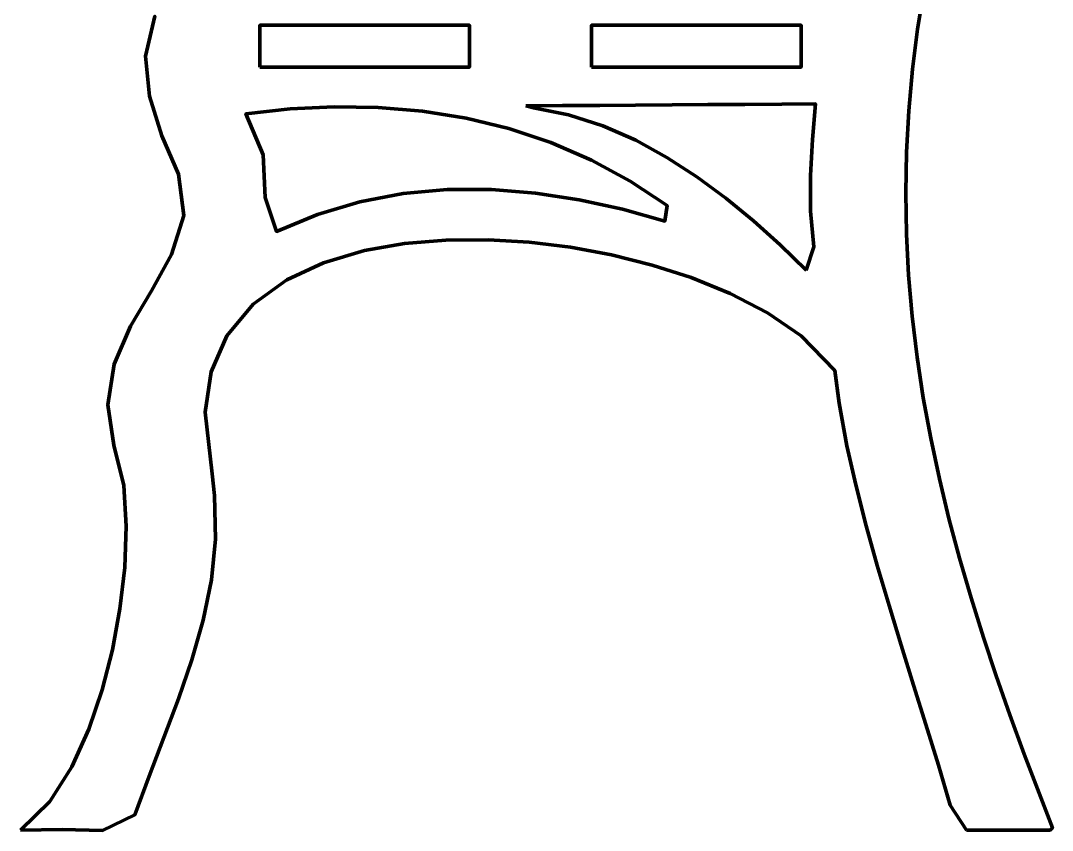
# Model space of a CAD drawing. Header units: millimetres. Extents: x -909 to -680, y 276 to 431.
# Drawn here: x -756.2 to -686, y 278.1 to 333.2 of the extents above; entities that cross this region are included whole.
import ezdxf

# ---------------------------------------------------------------- set-up
doc = ezdxf.new("R2010")
doc.units = ezdxf.units.MM
doc.header["$MEASUREMENT"] = 0
doc.layers.add('Camada 1', color=7, linetype='Continuous')

msp = doc.modelspace()

# ---------------------------------------------------------------- linework, layer by layer
at = {"layer": 'Camada 1', "lineweight": 100}
for points, knots in [([(-695.1743, 332.5761), (-695.1743, 332.5761), (-694.7393, 335.3277), (-694.7393, 335.3277), (-694.7393, 335.3277), (-694.7393, 335.3277), (-695.1743, 332.5761), (-695.1743, 332.5761)], [0, 0, 0, 0, 0.3333333, 0.3333333, 0.3333333, 0.3333333, 1, 1, 1, 1]), ([(-747.6866, 330.7445), (-747.6866, 330.7445), (-747.0548, 333.4668), (-747.0548, 333.4668), (-747.0548, 333.4668), (-747.0548, 333.4668), (-747.6866, 330.7445), (-747.6866, 330.7445)], [0, 0, 0, 0, 0.3333333, 0.3333333, 0.3333333, 0.3333333, 1, 1, 1, 1]), ([(-739.9159, 330.0031), (-739.9159, 330.0031), (-739.9159, 332.8557), (-739.9159, 332.8557), (-739.9159, 332.8557), (-739.9159, 332.8557), (-739.9159, 330.0031), (-739.9159, 330.0031)], [0, 0, 0, 0, 0.3333333, 0.3333333, 0.3333333, 0.3333333, 1, 1, 1, 1]), ([(-739.9159, 332.8557), (-739.9159, 332.8557), (-738.9017, 332.8557), (-738.9017, 332.8557), (-738.9017, 332.8557), (-738.9017, 332.8557), (-739.9159, 332.8557), (-739.9159, 332.8557)], [0, 0, 0, 0, 0.3333333, 0.3333333, 0.3333333, 0.3333333, 1, 1, 1, 1]), ([(-738.9017, 332.8557), (-738.9017, 332.8557), (-737.7459, 332.8553), (-737.7459, 332.8553), (-737.7459, 332.8553), (-737.7459, 332.8553), (-738.9017, 332.8557), (-738.9017, 332.8557)], [0, 0, 0, 0, 0.3333333, 0.3333333, 0.3333333, 0.3333333, 1, 1, 1, 1]), ([(-737.7459, 332.8553), (-737.7459, 332.8553), (-736.6723, 332.8553), (-736.6723, 332.8553), (-736.6723, 332.8553), (-736.6723, 332.8553), (-737.7459, 332.8553), (-737.7459, 332.8553)], [0, 0, 0, 0, 0.3333333, 0.3333333, 0.3333333, 0.3333333, 1, 1, 1, 1]), ([(-736.6723, 332.8553), (-736.6723, 332.8553), (-735.5371, 332.8553), (-735.5371, 332.8553), (-735.5371, 332.8553), (-735.5371, 332.8553), (-736.6723, 332.8553), (-736.6723, 332.8553)], [0, 0, 0, 0, 0.3333333, 0.3333333, 0.3333333, 0.3333333, 1, 1, 1, 1]), ([(-735.5371, 332.8553), (-735.5371, 332.8553), (-734.423, 332.8553), (-734.423, 332.8553), (-734.423, 332.8553), (-734.423, 332.8553), (-735.5371, 332.8553), (-735.5371, 332.8553)], [0, 0, 0, 0, 0.3333333, 0.3333333, 0.3333333, 0.3333333, 1, 1, 1, 1]), ([(-734.423, 332.8553), (-734.423, 332.8553), (-733.317, 332.8553), (-733.317, 332.8553), (-733.317, 332.8553), (-733.317, 332.8553), (-734.423, 332.8553), (-734.423, 332.8553)], [0, 0, 0, 0, 0.3333333, 0.3333333, 0.3333333, 0.3333333, 1, 1, 1, 1]), ([(-733.317, 332.8553), (-733.317, 332.8553), (-732.1954, 332.8553), (-732.1954, 332.8553), (-732.1954, 332.8553), (-732.1954, 332.8553), (-733.317, 332.8553), (-733.317, 332.8553)], [0, 0, 0, 0, 0.3333333, 0.3333333, 0.3333333, 0.3333333, 1, 1, 1, 1]), ([(-732.1954, 332.8553), (-732.1954, 332.8553), (-731.0719, 332.8553), (-731.0719, 332.8553), (-731.0719, 332.8553), (-731.0719, 332.8553), (-732.1954, 332.8553), (-732.1954, 332.8553)], [0, 0, 0, 0, 0.3333333, 0.3333333, 0.3333333, 0.3333333, 1, 1, 1, 1]), ([(-731.0719, 332.8553), (-731.0719, 332.8553), (-729.9875, 332.8553), (-729.9875, 332.8553), (-729.9875, 332.8553), (-729.9875, 332.8553), (-731.0719, 332.8553), (-731.0719, 332.8553)], [0, 0, 0, 0, 0.3333333, 0.3333333, 0.3333333, 0.3333333, 1, 1, 1, 1]), ([(-729.9875, 332.8553), (-729.9875, 332.8553), (-728.8276, 332.8553), (-728.8276, 332.8553), (-728.8276, 332.8553), (-728.8276, 332.8553), (-729.9875, 332.8553), (-729.9875, 332.8553)], [0, 0, 0, 0, 0.3333333, 0.3333333, 0.3333333, 0.3333333, 1, 1, 1, 1]), ([(-728.8276, 332.8553), (-728.8276, 332.8553), (-725.6537, 332.8557), (-725.6537, 332.8557), (-725.6537, 332.8557), (-725.6537, 332.8557), (-728.8276, 332.8553), (-728.8276, 332.8553)], [0, 0, 0, 0, 0.3333333, 0.3333333, 0.3333333, 0.3333333, 1, 1, 1, 1]), ([(-725.6537, 330.0031), (-725.6537, 330.0031), (-725.6537, 332.8557), (-725.6537, 332.8557), (-725.6537, 332.8557), (-725.6537, 332.8557), (-725.6537, 330.0031), (-725.6537, 330.0031)], [0, 0, 0, 0, 0.3333333, 0.3333333, 0.3333333, 0.3333333, 1, 1, 1, 1]), ([(-717.3576, 332.8557), (-717.3576, 332.8557), (-716.3436, 332.8557), (-716.3436, 332.8557), (-716.3436, 332.8557), (-716.3436, 332.8557), (-717.3576, 332.8557), (-717.3576, 332.8557)], [0, 0, 0, 0, 0.3333333, 0.3333333, 0.3333333, 0.3333333, 1, 1, 1, 1]), ([(-717.3576, 330.0031), (-717.3576, 330.0031), (-717.3576, 332.8557), (-717.3576, 332.8557), (-717.3576, 332.8557), (-717.3576, 332.8557), (-717.3576, 330.0031), (-717.3576, 330.0031)], [0, 0, 0, 0, 0.3333333, 0.3333333, 0.3333333, 0.3333333, 1, 1, 1, 1]), ([(-716.3436, 332.8557), (-716.3436, 332.8557), (-715.1882, 332.8557), (-715.1882, 332.8557), (-715.1882, 332.8557), (-715.1882, 332.8557), (-716.3436, 332.8557), (-716.3436, 332.8557)], [0, 0, 0, 0, 0.3333333, 0.3333333, 0.3333333, 0.3333333, 1, 1, 1, 1]), ([(-715.1882, 332.8557), (-715.1882, 332.8557), (-714.1141, 332.8557), (-714.1141, 332.8557), (-714.1141, 332.8557), (-714.1141, 332.8557), (-715.1882, 332.8557), (-715.1882, 332.8557)], [0, 0, 0, 0, 0.3333333, 0.3333333, 0.3333333, 0.3333333, 1, 1, 1, 1]), ([(-714.1141, 332.8557), (-714.1141, 332.8557), (-712.9787, 332.8557), (-712.9787, 332.8557), (-712.9787, 332.8557), (-712.9787, 332.8557), (-714.1141, 332.8557), (-714.1141, 332.8557)], [0, 0, 0, 0, 0.3333333, 0.3333333, 0.3333333, 0.3333333, 1, 1, 1, 1]), ([(-712.9787, 332.8557), (-712.9787, 332.8557), (-711.8648, 332.8553), (-711.8648, 332.8553), (-711.8648, 332.8553), (-711.8648, 332.8553), (-712.9787, 332.8557), (-712.9787, 332.8557)], [0, 0, 0, 0, 0.3333333, 0.3333333, 0.3333333, 0.3333333, 1, 1, 1, 1]), ([(-711.8648, 332.8553), (-711.8648, 332.8553), (-710.7592, 332.8553), (-710.7592, 332.8553), (-710.7592, 332.8553), (-710.7592, 332.8553), (-711.8648, 332.8553), (-711.8648, 332.8553)], [0, 0, 0, 0, 0.3333333, 0.3333333, 0.3333333, 0.3333333, 1, 1, 1, 1]), ([(-710.7592, 332.8553), (-710.7592, 332.8553), (-709.6372, 332.8553), (-709.6372, 332.8553), (-709.6372, 332.8553), (-709.6372, 332.8553), (-708.5138, 332.8553), (-708.5138, 332.8553), (-708.5138, 332.8553), (-708.5138, 332.8553), (-707.4298, 332.8553), (-707.4298, 332.8553), (-707.4298, 332.8553), (-707.4298, 332.8553), (-706.2698, 332.8553), (-706.2698, 332.8553), (-706.2698, 332.8553), (-706.2698, 332.8553), (-703.0952, 332.8557), (-703.0952, 332.8557), (-703.0952, 332.8557), (-703.0952, 332.8557), (-703.0952, 330.0031), (-703.0952, 330.0031), (-703.0952, 330.0031), (-703.0952, 330.0031), (-703.0952, 332.8557), (-703.0952, 332.8557), (-703.0952, 332.8557), (-703.0952, 332.8557), (-706.2698, 332.8553), (-706.2698, 332.8553), (-706.2698, 332.8553), (-706.2698, 332.8553), (-707.4298, 332.8553), (-707.4298, 332.8553), (-707.4298, 332.8553), (-707.4298, 332.8553), (-708.5138, 332.8553), (-708.5138, 332.8553), (-708.5138, 332.8553), (-708.5138, 332.8553), (-709.6372, 332.8553), (-709.6372, 332.8553), (-709.6372, 332.8553), (-709.6372, 332.8553), (-710.7592, 332.8553), (-710.7592, 332.8553)], [0, 0, 0, 0, 0.0769231, 0.0769231, 0.0769231, 0.0769231, 0.1538462, 0.1538462, 0.1538462, 0.1538462, 0.2307692, 0.2307692, 0.2307692, 0.2307692, 0.3076923, 0.3076923, 0.3076923, 0.3076923, 0.3846154, 0.3846154, 0.3846154, 0.3846154, 0.4615385, 0.4615385, 0.4615385, 0.4615385, 0.5384615, 0.5384615, 0.5384615, 0.5384615, 0.6153846, 0.6153846, 0.6153846, 0.6153846, 0.6923077, 0.6923077, 0.6923077, 0.6923077, 0.7692308, 0.7692308, 0.7692308, 0.7692308, 0.8461538, 0.8461538, 0.8461538, 0.8461538, 1, 1, 1, 1]), ([(-695.5133, 329.8605), (-695.5133, 329.8605), (-695.1743, 332.5761), (-695.1743, 332.5761), (-695.1743, 332.5761), (-695.1743, 332.5761), (-695.5133, 329.8605), (-695.5133, 329.8605)], [0, 0, 0, 0, 0.3333333, 0.3333333, 0.3333333, 0.3333333, 1, 1, 1, 1]), ([(-747.4089, 328.0129), (-747.4089, 328.0129), (-747.6866, 330.7445), (-747.6866, 330.7445), (-747.6866, 330.7445), (-747.6866, 330.7445), (-747.4089, 328.0129), (-747.4089, 328.0129)], [0, 0, 0, 0, 0.3333333, 0.3333333, 0.3333333, 0.3333333, 1, 1, 1, 1]), ([(-739.9159, 330.0031), (-739.9159, 330.0031), (-737.2638, 330.0031), (-737.2638, 330.0031), (-737.2638, 330.0031), (-737.2638, 330.0031), (-739.9159, 330.0031), (-739.9159, 330.0031)], [0, 0, 0, 0, 0.3333333, 0.3333333, 0.3333333, 0.3333333, 1, 1, 1, 1]), ([(-737.2638, 330.0031), (-737.2638, 330.0031), (-736.1737, 330.0031), (-736.1737, 330.0031), (-736.1737, 330.0031), (-736.1737, 330.0031), (-737.2638, 330.0031), (-737.2638, 330.0031)], [0, 0, 0, 0, 0.3333333, 0.3333333, 0.3333333, 0.3333333, 1, 1, 1, 1]), ([(-736.1737, 330.0031), (-736.1737, 330.0031), (-735.054, 330.0031), (-735.054, 330.0031), (-735.054, 330.0031), (-735.054, 330.0031), (-736.1737, 330.0031), (-736.1737, 330.0031)], [0, 0, 0, 0, 0.3333333, 0.3333333, 0.3333333, 0.3333333, 1, 1, 1, 1]), ([(-735.054, 330.0031), (-735.054, 330.0031), (-733.9273, 330.0031), (-733.9273, 330.0031), (-733.9273, 330.0031), (-733.9273, 330.0031), (-735.054, 330.0031), (-735.054, 330.0031)], [0, 0, 0, 0, 0.3333333, 0.3333333, 0.3333333, 0.3333333, 1, 1, 1, 1]), ([(-733.9273, 330.0031), (-733.9273, 330.0031), (-732.8226, 330.0031), (-732.8226, 330.0031), (-732.8226, 330.0031), (-732.8226, 330.0031), (-733.9273, 330.0031), (-733.9273, 330.0031)], [0, 0, 0, 0, 0.3333333, 0.3333333, 0.3333333, 0.3333333, 1, 1, 1, 1]), ([(-732.8226, 330.0031), (-732.8226, 330.0031), (-731.715, 330.0031), (-731.715, 330.0031), (-731.715, 330.0031), (-731.715, 330.0031), (-732.8226, 330.0031), (-732.8226, 330.0031)], [0, 0, 0, 0, 0.3333333, 0.3333333, 0.3333333, 0.3333333, 1, 1, 1, 1]), ([(-731.715, 330.0031), (-731.715, 330.0031), (-730.5763, 330.0031), (-730.5763, 330.0031), (-730.5763, 330.0031), (-730.5763, 330.0031), (-731.715, 330.0031), (-731.715, 330.0031)], [0, 0, 0, 0, 0.3333333, 0.3333333, 0.3333333, 0.3333333, 1, 1, 1, 1]), ([(-730.5763, 330.0031), (-730.5763, 330.0031), (-729.4909, 330.0031), (-729.4909, 330.0031), (-729.4909, 330.0031), (-729.4909, 330.0031), (-730.5763, 330.0031), (-730.5763, 330.0031)], [0, 0, 0, 0, 0.3333333, 0.3333333, 0.3333333, 0.3333333, 1, 1, 1, 1]), ([(-729.4909, 330.0031), (-729.4909, 330.0031), (-728.3347, 330.0031), (-728.3347, 330.0031), (-728.3347, 330.0031), (-728.3347, 330.0031), (-729.4909, 330.0031), (-729.4909, 330.0031)], [0, 0, 0, 0, 0.3333333, 0.3333333, 0.3333333, 0.3333333, 1, 1, 1, 1]), ([(-728.3347, 330.0031), (-728.3347, 330.0031), (-725.6537, 330.0031), (-725.6537, 330.0031), (-725.6537, 330.0031), (-725.6537, 330.0031), (-728.3347, 330.0031), (-728.3347, 330.0031)], [0, 0, 0, 0, 0.3333333, 0.3333333, 0.3333333, 0.3333333, 1, 1, 1, 1]), ([(-717.3576, 330.0031), (-717.3576, 330.0031), (-714.7062, 330.0028), (-714.7062, 330.0028), (-714.7062, 330.0028), (-714.7062, 330.0028), (-713.6163, 330.0031), (-713.6163, 330.0031), (-713.6163, 330.0031), (-713.6163, 330.0031), (-712.4965, 330.0031), (-712.4965, 330.0031), (-712.4965, 330.0031), (-712.4965, 330.0031), (-711.3704, 330.0031), (-711.3704, 330.0031), (-711.3704, 330.0031), (-711.3704, 330.0031), (-710.2654, 330.0031), (-710.2654, 330.0031), (-710.2654, 330.0031), (-710.2654, 330.0031), (-710.2174, 330.0031), (-710.2174, 330.0031), (-710.2174, 330.0031), (-710.2174, 330.0031), (-709.1581, 330.0031), (-709.1581, 330.0031), (-709.1581, 330.0031), (-709.1581, 330.0031), (-710.2174, 330.0031), (-710.2174, 330.0031), (-710.2174, 330.0031), (-710.2174, 330.0031), (-710.2654, 330.0031), (-710.2654, 330.0031), (-710.2654, 330.0031), (-710.2654, 330.0031), (-711.3704, 330.0031), (-711.3704, 330.0031), (-711.3704, 330.0031), (-711.3704, 330.0031), (-712.4965, 330.0031), (-712.4965, 330.0031), (-712.4965, 330.0031), (-712.4965, 330.0031), (-713.6163, 330.0031), (-713.6163, 330.0031), (-713.6163, 330.0031), (-713.6163, 330.0031), (-714.7062, 330.0028), (-714.7062, 330.0028), (-714.7062, 330.0028), (-714.7062, 330.0028), (-717.3576, 330.0031), (-717.3576, 330.0031)], [0, 0, 0, 0, 0.0666667, 0.0666667, 0.0666667, 0.0666667, 0.1333333, 0.1333333, 0.1333333, 0.1333333, 0.2, 0.2, 0.2, 0.2, 0.2666667, 0.2666667, 0.2666667, 0.2666667, 0.3333333, 0.3333333, 0.3333333, 0.3333333, 0.4, 0.4, 0.4, 0.4, 0.4666667, 0.4666667, 0.4666667, 0.4666667, 0.5333333, 0.5333333, 0.5333333, 0.5333333, 0.6, 0.6, 0.6, 0.6, 0.6666667, 0.6666667, 0.6666667, 0.6666667, 0.7333333, 0.7333333, 0.7333333, 0.7333333, 0.8, 0.8, 0.8, 0.8, 0.8666667, 0.8666667, 0.8666667, 0.8666667, 1, 1, 1, 1]), ([(-709.1581, 330.0031), (-709.1581, 330.0031), (-708.0189, 330.0031), (-708.0189, 330.0031), (-708.0189, 330.0031), (-708.0189, 330.0031), (-709.1581, 330.0031), (-709.1581, 330.0031)], [0, 0, 0, 0, 0.3333333, 0.3333333, 0.3333333, 0.3333333, 1, 1, 1, 1]), ([(-708.0189, 330.0031), (-708.0189, 330.0031), (-706.9339, 330.0031), (-706.9339, 330.0031), (-706.9339, 330.0031), (-706.9339, 330.0031), (-708.0189, 330.0031), (-708.0189, 330.0031)], [0, 0, 0, 0, 0.3333333, 0.3333333, 0.3333333, 0.3333333, 1, 1, 1, 1]), ([(-706.9339, 330.0031), (-706.9339, 330.0031), (-705.7776, 330.0031), (-705.7776, 330.0031), (-705.7776, 330.0031), (-705.7776, 330.0031), (-706.9339, 330.0031), (-706.9339, 330.0031)], [0, 0, 0, 0, 0.3333333, 0.3333333, 0.3333333, 0.3333333, 1, 1, 1, 1]), ([(-705.7776, 330.0031), (-705.7776, 330.0031), (-703.0952, 330.0031), (-703.0952, 330.0031), (-703.0952, 330.0031), (-703.0952, 330.0031), (-705.7776, 330.0031), (-705.7776, 330.0031)], [0, 0, 0, 0, 0.3333333, 0.3333333, 0.3333333, 0.3333333, 1, 1, 1, 1]), ([(-695.7695, 327.0225), (-695.7695, 327.0225), (-695.5133, 329.8605), (-695.5133, 329.8605), (-695.5133, 329.8605), (-695.5133, 329.8605), (-695.7695, 327.0225), (-695.7695, 327.0225)], [0, 0, 0, 0, 0.3333333, 0.3333333, 0.3333333, 0.3333333, 1, 1, 1, 1]), ([(-746.5885, 325.3302), (-746.5885, 325.3302), (-747.4089, 328.0129), (-747.4089, 328.0129), (-747.4089, 328.0129), (-747.4089, 328.0129), (-746.5885, 325.3302), (-746.5885, 325.3302)], [0, 0, 0, 0, 0.3333333, 0.3333333, 0.3333333, 0.3333333, 1, 1, 1, 1]), ([(-738.7796, 318.8177), (-738.7796, 318.8177), (-739.5443, 321.1187), (-739.5443, 321.1187), (-739.5443, 321.1187), (-739.5443, 321.1187), (-739.6902, 324.0336), (-739.6902, 324.0336), (-739.6902, 324.0336), (-739.6902, 324.0336), (-740.8593, 326.8255), (-740.8593, 326.8255), (-740.8593, 326.8255), (-740.8593, 326.8255), (-737.8493, 327.1556), (-737.8493, 327.1556), (-737.8493, 327.1556), (-737.8493, 327.1556), (-734.8494, 327.305), (-734.8494, 327.305), (-734.8494, 327.305), (-734.8494, 327.305), (-731.8569, 327.2614), (-731.8569, 327.2614), (-731.8569, 327.2614), (-731.8569, 327.2614), (-728.8488, 327.0065), (-728.8488, 327.0065), (-728.8488, 327.0065), (-728.8488, 327.0065), (-725.8827, 326.5288), (-725.8827, 326.5288), (-725.8827, 326.5288), (-725.8827, 326.5288), (-722.9679, 325.8176), (-722.9679, 325.8176), (-722.9679, 325.8176), (-722.9679, 325.8176), (-720.1154, 324.8629), (-720.1154, 324.8629), (-720.1154, 324.8629), (-720.1154, 324.8629), (-717.3602, 323.6676), (-717.3602, 323.6676), (-717.3602, 323.6676), (-717.3602, 323.6676), (-714.7196, 322.236), (-714.7196, 322.236), (-714.7196, 322.236), (-714.7196, 322.236), (-712.2052, 320.5752), (-712.2052, 320.5752), (-712.2052, 320.5752), (-712.2052, 320.5752), (-712.3687, 319.5258), (-712.3687, 319.5258), (-712.3687, 319.5258), (-712.3687, 319.5258), (-715.254, 320.3333), (-715.254, 320.3333), (-715.254, 320.3333), (-715.254, 320.3333), (-718.2023, 320.9802), (-718.2023, 320.9802), (-718.2023, 320.9802), (-718.2023, 320.9802), (-721.1757, 321.4343), (-721.1757, 321.4343), (-721.1757, 321.4343), (-721.1757, 321.4343), (-724.1674, 321.6713), (-724.1674, 321.6713), (-724.1674, 321.6713), (-724.1674, 321.6713), (-727.1717, 321.6656), (-727.1717, 321.6656), (-727.1717, 321.6656), (-727.1717, 321.6656), (-730.1675, 321.3913), (-730.1675, 321.3913), (-730.1675, 321.3913), (-730.1675, 321.3913), (-733.1163, 320.8307), (-733.1163, 320.8307), (-733.1163, 320.8307), (-733.1163, 320.8307), (-735.9949, 319.9735), (-735.9949, 319.9735), (-735.9949, 319.9735), (-735.9949, 319.9735), (-738.7796, 318.8177), (-738.7796, 318.8177)], [0, 0, 0, 0, 0.0416667, 0.0416667, 0.0416667, 0.0416667, 0.0833333, 0.0833333, 0.0833333, 0.0833333, 0.125, 0.125, 0.125, 0.125, 0.1666667, 0.1666667, 0.1666667, 0.1666667, 0.2083333, 0.2083333, 0.2083333, 0.2083333, 0.25, 0.25, 0.25, 0.25, 0.2916667, 0.2916667, 0.2916667, 0.2916667, 0.3333333, 0.3333333, 0.3333333, 0.3333333, 0.375, 0.375, 0.375, 0.375, 0.4166667, 0.4166667, 0.4166667, 0.4166667, 0.4583333, 0.4583333, 0.4583333, 0.4583333, 0.5, 0.5, 0.5, 0.5, 0.5416667, 0.5416667, 0.5416667, 0.5416667, 0.5833333, 0.5833333, 0.5833333, 0.5833333, 0.625, 0.625, 0.625, 0.625, 0.6666667, 0.6666667, 0.6666667, 0.6666667, 0.7083333, 0.7083333, 0.7083333, 0.7083333, 0.75, 0.75, 0.75, 0.75, 0.7916667, 0.7916667, 0.7916667, 0.7916667, 0.8333333, 0.8333333, 0.8333333, 0.8333333, 0.875, 0.875, 0.875, 0.875, 0.9166667, 0.9166667, 0.9166667, 0.9166667, 1, 1, 1, 1]), ([(-737.8493, 327.1556), (-737.8493, 327.1556), (-740.8593, 326.8255), (-740.8593, 326.8255), (-740.8593, 326.8255), (-740.8593, 326.8255), (-739.6902, 324.0336), (-739.6902, 324.0336), (-739.6902, 324.0336), (-739.6902, 324.0336), (-739.5443, 321.1187), (-739.5443, 321.1187), (-739.5443, 321.1187), (-739.5443, 321.1187), (-738.7796, 318.8177), (-738.7796, 318.8177), (-738.7796, 318.8177), (-738.7796, 318.8177), (-735.9949, 319.9735), (-735.9949, 319.9735), (-735.9949, 319.9735), (-735.9949, 319.9735), (-733.1163, 320.8307), (-733.1163, 320.8307), (-733.1163, 320.8307), (-733.1163, 320.8307), (-730.1675, 321.3913), (-730.1675, 321.3913), (-730.1675, 321.3913), (-730.1675, 321.3913), (-727.1717, 321.6656), (-727.1717, 321.6656), (-727.1717, 321.6656), (-727.1717, 321.6656), (-724.1674, 321.6713), (-724.1674, 321.6713), (-724.1674, 321.6713), (-724.1674, 321.6713), (-721.1757, 321.4343), (-721.1757, 321.4343), (-721.1757, 321.4343), (-721.1757, 321.4343), (-718.2023, 320.9802), (-718.2023, 320.9802), (-718.2023, 320.9802), (-718.2023, 320.9802), (-715.254, 320.3333), (-715.254, 320.3333), (-715.254, 320.3333), (-715.254, 320.3333), (-712.3687, 319.5258), (-712.3687, 319.5258), (-712.3687, 319.5258), (-712.3687, 319.5258), (-712.2052, 320.5752), (-712.2052, 320.5752), (-712.2052, 320.5752), (-712.2052, 320.5752), (-714.7196, 322.236), (-714.7196, 322.236), (-714.7196, 322.236), (-714.7196, 322.236), (-717.3602, 323.6676), (-717.3602, 323.6676), (-717.3602, 323.6676), (-717.3602, 323.6676), (-720.1154, 324.8629), (-720.1154, 324.8629), (-720.1154, 324.8629), (-720.1154, 324.8629), (-722.9679, 325.8176), (-722.9679, 325.8176), (-722.9679, 325.8176), (-722.9679, 325.8176), (-725.8827, 326.5288), (-725.8827, 326.5288), (-725.8827, 326.5288), (-725.8827, 326.5288), (-728.8488, 327.0065), (-728.8488, 327.0065), (-728.8488, 327.0065), (-728.8488, 327.0065), (-731.8569, 327.2614), (-731.8569, 327.2614), (-731.8569, 327.2614), (-731.8569, 327.2614), (-734.8494, 327.305), (-734.8494, 327.305), (-734.8494, 327.305), (-734.8494, 327.305), (-737.8493, 327.1556), (-737.8493, 327.1556)], [0, 0, 0, 0, 0.0416667, 0.0416667, 0.0416667, 0.0416667, 0.0833333, 0.0833333, 0.0833333, 0.0833333, 0.125, 0.125, 0.125, 0.125, 0.1666667, 0.1666667, 0.1666667, 0.1666667, 0.2083333, 0.2083333, 0.2083333, 0.2083333, 0.25, 0.25, 0.25, 0.25, 0.2916667, 0.2916667, 0.2916667, 0.2916667, 0.3333333, 0.3333333, 0.3333333, 0.3333333, 0.375, 0.375, 0.375, 0.375, 0.4166667, 0.4166667, 0.4166667, 0.4166667, 0.4583333, 0.4583333, 0.4583333, 0.4583333, 0.5, 0.5, 0.5, 0.5, 0.5416667, 0.5416667, 0.5416667, 0.5416667, 0.5833333, 0.5833333, 0.5833333, 0.5833333, 0.625, 0.625, 0.625, 0.625, 0.6666667, 0.6666667, 0.6666667, 0.6666667, 0.7083333, 0.7083333, 0.7083333, 0.7083333, 0.75, 0.75, 0.75, 0.75, 0.7916667, 0.7916667, 0.7916667, 0.7916667, 0.8333333, 0.8333333, 0.8333333, 0.8333333, 0.875, 0.875, 0.875, 0.875, 0.9166667, 0.9166667, 0.9166667, 0.9166667, 1, 1, 1, 1]), ([(-721.831, 327.3648), (-721.831, 327.3648), (-719.3209, 327.382), (-719.3209, 327.382), (-719.3209, 327.382), (-719.3209, 327.382), (-721.831, 327.3648), (-721.831, 327.3648)], [0, 0, 0, 0, 0.3333333, 0.3333333, 0.3333333, 0.3333333, 1, 1, 1, 1]), ([(-721.831, 327.3648), (-721.831, 327.3648), (-721.3058, 327.2225), (-721.3058, 327.2225), (-721.3058, 327.2225), (-721.3058, 327.2225), (-721.831, 327.3648), (-721.831, 327.3648)], [0, 0, 0, 0, 0.3333333, 0.3333333, 0.3333333, 0.3333333, 1, 1, 1, 1]), ([(-721.3058, 327.2225), (-721.3058, 327.2225), (-718.9143, 326.7585), (-718.9143, 326.7585), (-718.9143, 326.7585), (-718.9143, 326.7585), (-721.3058, 327.2225), (-721.3058, 327.2225)], [0, 0, 0, 0, 0.3333333, 0.3333333, 0.3333333, 0.3333333, 1, 1, 1, 1]), ([(-719.3209, 327.382), (-719.3209, 327.382), (-716.7913, 327.399), (-716.7913, 327.399), (-716.7913, 327.399), (-716.7913, 327.399), (-719.3209, 327.382), (-719.3209, 327.382)], [0, 0, 0, 0, 0.3333333, 0.3333333, 0.3333333, 0.3333333, 1, 1, 1, 1]), ([(-716.7913, 327.399), (-716.7913, 327.399), (-714.3584, 327.4154), (-714.3584, 327.4154), (-714.3584, 327.4154), (-714.3584, 327.4154), (-716.7913, 327.399), (-716.7913, 327.399)], [0, 0, 0, 0, 0.3333333, 0.3333333, 0.3333333, 0.3333333, 1, 1, 1, 1]), ([(-714.3584, 327.4154), (-714.3584, 327.4154), (-711.8698, 327.4322), (-711.8698, 327.4322), (-711.8698, 327.4322), (-711.8698, 327.4322), (-714.3584, 327.4154), (-714.3584, 327.4154)], [0, 0, 0, 0, 0.3333333, 0.3333333, 0.3333333, 0.3333333, 1, 1, 1, 1]), ([(-711.8698, 327.4322), (-711.8698, 327.4322), (-709.4425, 327.4484), (-709.4425, 327.4484), (-709.4425, 327.4484), (-709.4425, 327.4484), (-711.8698, 327.4322), (-711.8698, 327.4322)], [0, 0, 0, 0, 0.3333333, 0.3333333, 0.3333333, 0.3333333, 1, 1, 1, 1]), ([(-702.4676, 322.6316), (-702.4676, 322.6316), (-702.3306, 325.0641), (-702.3306, 325.0641), (-702.3306, 325.0641), (-702.3306, 325.0641), (-702.131, 327.4979), (-702.131, 327.4979), (-702.131, 327.4979), (-702.131, 327.4979), (-704.4119, 327.4823), (-704.4119, 327.4823), (-704.4119, 327.4823), (-704.4119, 327.4823), (-706.9194, 327.4656), (-706.9194, 327.4656), (-706.9194, 327.4656), (-706.9194, 327.4656), (-709.4425, 327.4484), (-709.4425, 327.4484), (-709.4425, 327.4484), (-709.4425, 327.4484), (-706.9194, 327.4656), (-706.9194, 327.4656), (-706.9194, 327.4656), (-706.9194, 327.4656), (-704.4119, 327.4823), (-704.4119, 327.4823), (-704.4119, 327.4823), (-704.4119, 327.4823), (-702.131, 327.4979), (-702.131, 327.4979), (-702.131, 327.4979), (-702.131, 327.4979), (-702.3306, 325.0641), (-702.3306, 325.0641), (-702.3306, 325.0641), (-702.3306, 325.0641), (-702.4676, 322.6316), (-702.4676, 322.6316)], [0, 0, 0, 0, 0.0909091, 0.0909091, 0.0909091, 0.0909091, 0.1818182, 0.1818182, 0.1818182, 0.1818182, 0.2727273, 0.2727273, 0.2727273, 0.2727273, 0.3636364, 0.3636364, 0.3636364, 0.3636364, 0.4545455, 0.4545455, 0.4545455, 0.4545455, 0.5454545, 0.5454545, 0.5454545, 0.5454545, 0.6363636, 0.6363636, 0.6363636, 0.6363636, 0.7272727, 0.7272727, 0.7272727, 0.7272727, 0.8181818, 0.8181818, 0.8181818, 0.8181818, 1, 1, 1, 1]), ([(-695.9235, 324.216), (-695.9235, 324.216), (-695.7695, 327.0225), (-695.7695, 327.0225), (-695.7695, 327.0225), (-695.7695, 327.0225), (-695.9235, 324.216), (-695.9235, 324.216)], [0, 0, 0, 0, 0.3333333, 0.3333333, 0.3333333, 0.3333333, 1, 1, 1, 1]), ([(-718.9143, 326.7585), (-718.9143, 326.7585), (-716.589, 326.0083), (-716.589, 326.0083), (-716.589, 326.0083), (-716.589, 326.0083), (-718.9143, 326.7585), (-718.9143, 326.7585)], [0, 0, 0, 0, 0.3333333, 0.3333333, 0.3333333, 0.3333333, 1, 1, 1, 1]), ([(-716.589, 326.0083), (-716.589, 326.0083), (-714.3477, 325.0204), (-714.3477, 325.0204), (-714.3477, 325.0204), (-714.3477, 325.0204), (-712.2277, 323.8582), (-712.2277, 323.8582), (-712.2277, 323.8582), (-712.2277, 323.8582), (-710.1872, 322.5396), (-710.1872, 322.5396), (-710.1872, 322.5396), (-710.1872, 322.5396), (-708.2091, 321.0817), (-708.2091, 321.0817), (-708.2091, 321.0817), (-708.2091, 321.0817), (-710.1872, 322.5396), (-710.1872, 322.5396), (-710.1872, 322.5396), (-710.1872, 322.5396), (-712.2277, 323.8582), (-712.2277, 323.8582), (-712.2277, 323.8582), (-712.2277, 323.8582), (-714.3477, 325.0204), (-714.3477, 325.0204), (-714.3477, 325.0204), (-714.3477, 325.0204), (-716.589, 326.0083), (-716.589, 326.0083)], [0, 0, 0, 0, 0.1111111, 0.1111111, 0.1111111, 0.1111111, 0.2222222, 0.2222222, 0.2222222, 0.2222222, 0.3333333, 0.3333333, 0.3333333, 0.3333333, 0.4444444, 0.4444444, 0.4444444, 0.4444444, 0.5555556, 0.5555556, 0.5555556, 0.5555556, 0.6666667, 0.6666667, 0.6666667, 0.6666667, 0.7777778, 0.7777778, 0.7777778, 0.7777778, 1, 1, 1, 1]), ([(-745.4414, 322.7124), (-745.4414, 322.7124), (-746.5885, 325.3302), (-746.5885, 325.3302), (-746.5885, 325.3302), (-746.5885, 325.3302), (-745.4414, 322.7124), (-745.4414, 322.7124)], [0, 0, 0, 0, 0.3333333, 0.3333333, 0.3333333, 0.3333333, 1, 1, 1, 1]), ([(-695.9773, 321.4362), (-695.9773, 321.4362), (-695.9235, 324.216), (-695.9235, 324.216), (-695.9235, 324.216), (-695.9235, 324.216), (-695.9773, 321.4362), (-695.9773, 321.4362)], [0, 0, 0, 0, 0.3333333, 0.3333333, 0.3333333, 0.3333333, 1, 1, 1, 1]), ([(-745.0904, 319.9133), (-745.0904, 319.9133), (-745.4414, 322.7124), (-745.4414, 322.7124), (-745.4414, 322.7124), (-745.4414, 322.7124), (-745.0904, 319.9133), (-745.0904, 319.9133)], [0, 0, 0, 0, 0.3333333, 0.3333333, 0.3333333, 0.3333333, 1, 1, 1, 1]), ([(-702.4622, 320.1936), (-702.4622, 320.1936), (-702.4676, 322.6316), (-702.4676, 322.6316), (-702.4676, 322.6316), (-702.4676, 322.6316), (-702.4622, 320.1936), (-702.4622, 320.1936)], [0, 0, 0, 0, 0.3333333, 0.3333333, 0.3333333, 0.3333333, 1, 1, 1, 1]), ([(-695.9324, 318.6419), (-695.9324, 318.6419), (-695.9773, 321.4362), (-695.9773, 321.4362), (-695.9773, 321.4362), (-695.9773, 321.4362), (-695.9324, 318.6419), (-695.9324, 318.6419)], [0, 0, 0, 0, 0.3333333, 0.3333333, 0.3333333, 0.3333333, 1, 1, 1, 1]), ([(-706.3303, 319.5402), (-706.3303, 319.5402), (-708.2091, 321.0817), (-708.2091, 321.0817), (-708.2091, 321.0817), (-708.2091, 321.0817), (-706.3303, 319.5402), (-706.3303, 319.5402)], [0, 0, 0, 0, 0.3333333, 0.3333333, 0.3333333, 0.3333333, 1, 1, 1, 1]), ([(-702.2392, 317.7649), (-702.2392, 317.7649), (-702.4622, 320.1936), (-702.4622, 320.1936), (-702.4622, 320.1936), (-702.4622, 320.1936), (-702.2392, 317.7649), (-702.2392, 317.7649)], [0, 0, 0, 0, 0.3333333, 0.3333333, 0.3333333, 0.3333333, 1, 1, 1, 1]), ([(-745.9203, 317.2434), (-745.9203, 317.2434), (-745.0904, 319.9133), (-745.0904, 319.9133), (-745.0904, 319.9133), (-745.0904, 319.9133), (-745.9203, 317.2434), (-745.9203, 317.2434)], [0, 0, 0, 0, 0.3333333, 0.3333333, 0.3333333, 0.3333333, 1, 1, 1, 1]), ([(-704.5238, 317.9194), (-704.5238, 317.9194), (-706.3303, 319.5402), (-706.3303, 319.5402), (-706.3303, 319.5402), (-706.3303, 319.5402), (-704.5238, 317.9194), (-704.5238, 317.9194)], [0, 0, 0, 0, 0.3333333, 0.3333333, 0.3333333, 0.3333333, 1, 1, 1, 1]), ([(-695.7882, 315.8378), (-695.7882, 315.8378), (-695.9324, 318.6419), (-695.9324, 318.6419), (-695.9324, 318.6419), (-695.9324, 318.6419), (-695.7882, 315.8378), (-695.7882, 315.8378)], [0, 0, 0, 0, 0.3333333, 0.3333333, 0.3333333, 0.3333333, 1, 1, 1, 1]), ([(-732.7907, 317.5161), (-732.7907, 317.5161), (-730.0747, 317.9942), (-730.0747, 317.9942), (-730.0747, 317.9942), (-730.0747, 317.9942), (-732.7907, 317.5161), (-732.7907, 317.5161)], [0, 0, 0, 0, 0.3333333, 0.3333333, 0.3333333, 0.3333333, 1, 1, 1, 1]), ([(-730.0747, 317.9942), (-730.0747, 317.9942), (-727.2656, 318.2327), (-727.2656, 318.2327), (-727.2656, 318.2327), (-727.2656, 318.2327), (-730.0747, 317.9942), (-730.0747, 317.9942)], [0, 0, 0, 0, 0.3333333, 0.3333333, 0.3333333, 0.3333333, 1, 1, 1, 1]), ([(-727.2656, 318.2327), (-727.2656, 318.2327), (-724.3884, 318.2539), (-724.3884, 318.2539), (-724.3884, 318.2539), (-724.3884, 318.2539), (-727.2656, 318.2327), (-727.2656, 318.2327)], [0, 0, 0, 0, 0.3333333, 0.3333333, 0.3333333, 0.3333333, 1, 1, 1, 1]), ([(-724.3884, 318.2539), (-724.3884, 318.2539), (-721.5914, 318.0847), (-721.5914, 318.0847), (-721.5914, 318.0847), (-721.5914, 318.0847), (-724.3884, 318.2539), (-724.3884, 318.2539)], [0, 0, 0, 0, 0.3333333, 0.3333333, 0.3333333, 0.3333333, 1, 1, 1, 1]), ([(-721.5914, 318.0847), (-721.5914, 318.0847), (-718.7933, 317.7397), (-718.7933, 317.7397), (-718.7933, 317.7397), (-718.7933, 317.7397), (-721.5914, 318.0847), (-721.5914, 318.0847)], [0, 0, 0, 0, 0.3333333, 0.3333333, 0.3333333, 0.3333333, 1, 1, 1, 1]), ([(-702.7464, 316.1963), (-702.7464, 316.1963), (-704.5238, 317.9194), (-704.5238, 317.9194), (-704.5238, 317.9194), (-704.5238, 317.9194), (-702.7464, 316.1963), (-702.7464, 316.1963)], [0, 0, 0, 0, 0.3333333, 0.3333333, 0.3333333, 0.3333333, 1, 1, 1, 1]), ([(-747.2772, 314.7877), (-747.2772, 314.7877), (-745.9203, 317.2434), (-745.9203, 317.2434), (-745.9203, 317.2434), (-745.9203, 317.2434), (-747.2772, 314.7877), (-747.2772, 314.7877)], [0, 0, 0, 0, 0.3333333, 0.3333333, 0.3333333, 0.3333333, 1, 1, 1, 1]), ([(-735.5848, 316.6889), (-735.5848, 316.6889), (-732.7907, 317.5161), (-732.7907, 317.5161), (-732.7907, 317.5161), (-732.7907, 317.5161), (-735.5848, 316.6889), (-735.5848, 316.6889)], [0, 0, 0, 0, 0.3333333, 0.3333333, 0.3333333, 0.3333333, 1, 1, 1, 1]), ([(-718.7933, 317.7397), (-718.7933, 317.7397), (-716.0033, 317.2226), (-716.0033, 317.2226), (-716.0033, 317.2226), (-716.0033, 317.2226), (-718.7933, 317.7397), (-718.7933, 317.7397)], [0, 0, 0, 0, 0.3333333, 0.3333333, 0.3333333, 0.3333333, 1, 1, 1, 1]), ([(-716.0033, 317.2226), (-716.0033, 317.2226), (-713.2279, 316.5276), (-713.2279, 316.5276), (-713.2279, 316.5276), (-713.2279, 316.5276), (-710.5835, 315.6773), (-710.5835, 315.6773), (-710.5835, 315.6773), (-710.5835, 315.6773), (-707.9239, 314.5956), (-707.9239, 314.5956), (-707.9239, 314.5956), (-707.9239, 314.5956), (-705.3946, 313.2831), (-705.3946, 313.2831), (-705.3946, 313.2831), (-705.3946, 313.2831), (-703.0939, 311.7103), (-703.0939, 311.7103), (-703.0939, 311.7103), (-703.0939, 311.7103), (-700.8042, 309.3697), (-700.8042, 309.3697), (-700.8042, 309.3697), (-700.8042, 309.3697), (-703.0939, 311.7103), (-703.0939, 311.7103), (-703.0939, 311.7103), (-703.0939, 311.7103), (-705.3946, 313.2831), (-705.3946, 313.2831), (-705.3946, 313.2831), (-705.3946, 313.2831), (-707.9239, 314.5956), (-707.9239, 314.5956), (-707.9239, 314.5956), (-707.9239, 314.5956), (-710.5835, 315.6773), (-710.5835, 315.6773), (-710.5835, 315.6773), (-710.5835, 315.6773), (-713.2279, 316.5276), (-713.2279, 316.5276), (-713.2279, 316.5276), (-713.2279, 316.5276), (-716.0033, 317.2226), (-716.0033, 317.2226)], [0, 0, 0, 0, 0.0769231, 0.0769231, 0.0769231, 0.0769231, 0.1538462, 0.1538462, 0.1538462, 0.1538462, 0.2307692, 0.2307692, 0.2307692, 0.2307692, 0.3076923, 0.3076923, 0.3076923, 0.3076923, 0.3846154, 0.3846154, 0.3846154, 0.3846154, 0.4615385, 0.4615385, 0.4615385, 0.4615385, 0.5384615, 0.5384615, 0.5384615, 0.5384615, 0.6153846, 0.6153846, 0.6153846, 0.6153846, 0.6923077, 0.6923077, 0.6923077, 0.6923077, 0.7692308, 0.7692308, 0.7692308, 0.7692308, 0.8461538, 0.8461538, 0.8461538, 0.8461538, 1, 1, 1, 1]), ([(-702.7464, 316.1963), (-702.7464, 316.1963), (-702.2392, 317.7649), (-702.2392, 317.7649), (-702.2392, 317.7649), (-702.2392, 317.7649), (-702.7464, 316.1963), (-702.7464, 316.1963)], [0, 0, 0, 0, 0.3333333, 0.3333333, 0.3333333, 0.3333333, 1, 1, 1, 1]), ([(-738.0721, 315.535), (-738.0721, 315.535), (-735.5848, 316.6889), (-735.5848, 316.6889), (-735.5848, 316.6889), (-735.5848, 316.6889), (-738.0721, 315.535), (-738.0721, 315.535)], [0, 0, 0, 0, 0.3333333, 0.3333333, 0.3333333, 0.3333333, 1, 1, 1, 1]), ([(-695.5474, 313.0457), (-695.5474, 313.0457), (-695.7882, 315.8378), (-695.7882, 315.8378), (-695.7882, 315.8378), (-695.7882, 315.8378), (-695.5474, 313.0457), (-695.5474, 313.0457)], [0, 0, 0, 0, 0.3333333, 0.3333333, 0.3333333, 0.3333333, 1, 1, 1, 1]), ([(-740.3591, 313.8802), (-740.3591, 313.8802), (-738.0721, 315.535), (-738.0721, 315.535), (-738.0721, 315.535), (-738.0721, 315.535), (-740.3591, 313.8802), (-740.3591, 313.8802)], [0, 0, 0, 0, 0.3333333, 0.3333333, 0.3333333, 0.3333333, 1, 1, 1, 1]), ([(-748.7058, 312.3675), (-748.7058, 312.3675), (-747.2772, 314.7877), (-747.2772, 314.7877), (-747.2772, 314.7877), (-747.2772, 314.7877), (-748.7058, 312.3675), (-748.7058, 312.3675)], [0, 0, 0, 0, 0.3333333, 0.3333333, 0.3333333, 0.3333333, 1, 1, 1, 1]), ([(-742.1511, 311.7233), (-742.1511, 311.7233), (-740.3591, 313.8802), (-740.3591, 313.8802), (-740.3591, 313.8802), (-740.3591, 313.8802), (-742.1511, 311.7233), (-742.1511, 311.7233)], [0, 0, 0, 0, 0.3333333, 0.3333333, 0.3333333, 0.3333333, 1, 1, 1, 1]), ([(-695.2139, 310.2667), (-695.2139, 310.2667), (-695.5474, 313.0457), (-695.5474, 313.0457), (-695.5474, 313.0457), (-695.5474, 313.0457), (-695.2139, 310.2667), (-695.2139, 310.2667)], [0, 0, 0, 0, 0.3333333, 0.3333333, 0.3333333, 0.3333333, 1, 1, 1, 1]), ([(-749.8191, 309.7977), (-749.8191, 309.7977), (-748.7058, 312.3675), (-748.7058, 312.3675), (-748.7058, 312.3675), (-748.7058, 312.3675), (-749.8191, 309.7977), (-749.8191, 309.7977)], [0, 0, 0, 0, 0.3333333, 0.3333333, 0.3333333, 0.3333333, 1, 1, 1, 1]), ([(-743.2253, 309.2758), (-743.2253, 309.2758), (-742.1511, 311.7233), (-742.1511, 311.7233), (-742.1511, 311.7233), (-742.1511, 311.7233), (-743.2253, 309.2758), (-743.2253, 309.2758)], [0, 0, 0, 0, 0.3333333, 0.3333333, 0.3333333, 0.3333333, 1, 1, 1, 1]), ([(-694.7938, 307.5123), (-694.7938, 307.5123), (-695.2139, 310.2667), (-695.2139, 310.2667), (-695.2139, 310.2667), (-695.2139, 310.2667), (-694.7938, 307.5123), (-694.7938, 307.5123)], [0, 0, 0, 0, 0.3333333, 0.3333333, 0.3333333, 0.3333333, 1, 1, 1, 1]), ([(-750.2447, 307.0361), (-750.2447, 307.0361), (-749.8191, 309.7977), (-749.8191, 309.7977), (-749.8191, 309.7977), (-749.8191, 309.7977), (-750.2447, 307.0361), (-750.2447, 307.0361)], [0, 0, 0, 0, 0.3333333, 0.3333333, 0.3333333, 0.3333333, 1, 1, 1, 1]), ([(-743.638, 306.5268), (-743.638, 306.5268), (-743.2253, 309.2758), (-743.2253, 309.2758), (-743.2253, 309.2758), (-743.2253, 309.2758), (-743.638, 306.5268), (-743.638, 306.5268)], [0, 0, 0, 0, 0.3333333, 0.3333333, 0.3333333, 0.3333333, 1, 1, 1, 1]), ([(-700.5088, 307.1277), (-700.5088, 307.1277), (-700.8042, 309.3697), (-700.8042, 309.3697), (-700.8042, 309.3697), (-700.8042, 309.3697), (-700.5088, 307.1277), (-700.5088, 307.1277)], [0, 0, 0, 0, 0.3333333, 0.3333333, 0.3333333, 0.3333333, 1, 1, 1, 1]), ([(-694.2871, 304.7541), (-694.2871, 304.7541), (-694.7938, 307.5123), (-694.7938, 307.5123), (-694.7938, 307.5123), (-694.7938, 307.5123), (-694.2871, 304.7541), (-694.2871, 304.7541)], [0, 0, 0, 0, 0.3333333, 0.3333333, 0.3333333, 0.3333333, 1, 1, 1, 1]), ([(-749.8385, 304.2864), (-749.8385, 304.2864), (-750.2447, 307.0361), (-750.2447, 307.0361), (-750.2447, 307.0361), (-750.2447, 307.0361), (-749.8385, 304.2864), (-749.8385, 304.2864)], [0, 0, 0, 0, 0.3333333, 0.3333333, 0.3333333, 0.3333333, 1, 1, 1, 1]), ([(-699.9951, 304.243), (-699.9951, 304.243), (-700.5088, 307.1277), (-700.5088, 307.1277), (-700.5088, 307.1277), (-700.5088, 307.1277), (-699.9951, 304.243), (-699.9951, 304.243)], [0, 0, 0, 0, 0.3333333, 0.3333333, 0.3333333, 0.3333333, 1, 1, 1, 1]), ([(-743.1667, 302.3311), (-743.1667, 302.3311), (-743.638, 306.5268), (-743.638, 306.5268), (-743.638, 306.5268), (-743.638, 306.5268), (-743.1667, 302.3311), (-743.1667, 302.3311)], [0, 0, 0, 0, 0.3333333, 0.3333333, 0.3333333, 0.3333333, 1, 1, 1, 1]), ([(-693.6968, 301.9877), (-693.6968, 301.9877), (-694.2871, 304.7541), (-694.2871, 304.7541), (-694.2871, 304.7541), (-694.2871, 304.7541), (-693.6968, 301.9877), (-693.6968, 301.9877)], [0, 0, 0, 0, 0.3333333, 0.3333333, 0.3333333, 0.3333333, 1, 1, 1, 1]), ([(-749.1656, 301.5423), (-749.1656, 301.5423), (-749.8385, 304.2864), (-749.8385, 304.2864), (-749.8385, 304.2864), (-749.8385, 304.2864), (-749.1656, 301.5423), (-749.1656, 301.5423)], [0, 0, 0, 0, 0.3333333, 0.3333333, 0.3333333, 0.3333333, 1, 1, 1, 1]), ([(-699.3876, 301.5829), (-699.3876, 301.5829), (-699.9951, 304.243), (-699.9951, 304.243), (-699.9951, 304.243), (-699.9951, 304.243), (-699.3876, 301.5829), (-699.3876, 301.5829)], [0, 0, 0, 0, 0.3333333, 0.3333333, 0.3333333, 0.3333333, 1, 1, 1, 1]), ([(-742.9989, 300.8612), (-742.9989, 300.8612), (-743.1667, 302.3311), (-743.1667, 302.3311), (-743.1667, 302.3311), (-743.1667, 302.3311), (-742.9989, 300.8612), (-742.9989, 300.8612)], [0, 0, 0, 0, 0.3333333, 0.3333333, 0.3333333, 0.3333333, 1, 1, 1, 1]), ([(-693.0473, 299.2934), (-693.0473, 299.2934), (-693.6968, 301.9877), (-693.6968, 301.9877), (-693.6968, 301.9877), (-693.6968, 301.9877), (-693.0473, 299.2934), (-693.0473, 299.2934)], [0, 0, 0, 0, 0.3333333, 0.3333333, 0.3333333, 0.3333333, 1, 1, 1, 1]), ([(-748.9964, 298.7617), (-748.9964, 298.7617), (-749.1656, 301.5423), (-749.1656, 301.5423), (-749.1656, 301.5423), (-749.1656, 301.5423), (-748.9964, 298.7617), (-748.9964, 298.7617)], [0, 0, 0, 0, 0.3333333, 0.3333333, 0.3333333, 0.3333333, 1, 1, 1, 1]), ([(-698.6688, 298.8005), (-698.6688, 298.8005), (-699.3876, 301.5829), (-699.3876, 301.5829), (-699.3876, 301.5829), (-699.3876, 301.5829), (-698.6688, 298.8005), (-698.6688, 298.8005)], [0, 0, 0, 0, 0.3333333, 0.3333333, 0.3333333, 0.3333333, 1, 1, 1, 1]), ([(-742.9401, 297.8952), (-742.9401, 297.8952), (-742.9989, 300.8612), (-742.9989, 300.8612), (-742.9989, 300.8612), (-742.9989, 300.8612), (-742.9401, 297.8952), (-742.9401, 297.8952)], [0, 0, 0, 0, 0.3333333, 0.3333333, 0.3333333, 0.3333333, 1, 1, 1, 1]), ([(-692.3292, 296.6006), (-692.3292, 296.6006), (-693.0473, 299.2934), (-693.0473, 299.2934), (-693.0473, 299.2934), (-693.0473, 299.2934), (-692.3292, 296.6006), (-692.3292, 296.6006)], [0, 0, 0, 0, 0.3333333, 0.3333333, 0.3333333, 0.3333333, 1, 1, 1, 1]), ([(-749.1078, 295.9587), (-749.1078, 295.9587), (-748.9964, 298.7617), (-748.9964, 298.7617), (-748.9964, 298.7617), (-748.9964, 298.7617), (-749.1078, 295.9587), (-749.1078, 295.9587)], [0, 0, 0, 0, 0.3333333, 0.3333333, 0.3333333, 0.3333333, 1, 1, 1, 1]), ([(-697.9173, 296.1037), (-697.9173, 296.1037), (-698.6688, 298.8005), (-698.6688, 298.8005), (-698.6688, 298.8005), (-698.6688, 298.8005), (-697.9173, 296.1037), (-697.9173, 296.1037)], [0, 0, 0, 0, 0.3333333, 0.3333333, 0.3333333, 0.3333333, 1, 1, 1, 1]), ([(-743.2128, 295.1121), (-743.2128, 295.1121), (-742.9401, 297.8952), (-742.9401, 297.8952), (-742.9401, 297.8952), (-742.9401, 297.8952), (-743.2128, 295.1121), (-743.2128, 295.1121)], [0, 0, 0, 0, 0.3333333, 0.3333333, 0.3333333, 0.3333333, 1, 1, 1, 1]), ([(-691.5406, 293.8858), (-691.5406, 293.8858), (-692.3292, 296.6006), (-692.3292, 296.6006), (-692.3292, 296.6006), (-692.3292, 296.6006), (-691.5406, 293.8858), (-691.5406, 293.8858)], [0, 0, 0, 0, 0.3333333, 0.3333333, 0.3333333, 0.3333333, 1, 1, 1, 1]), ([(-749.4315, 293.1453), (-749.4315, 293.1453), (-749.1078, 295.9587), (-749.1078, 295.9587), (-749.1078, 295.9587), (-749.1078, 295.9587), (-749.4315, 293.1453), (-749.4315, 293.1453)], [0, 0, 0, 0, 0.3333333, 0.3333333, 0.3333333, 0.3333333, 1, 1, 1, 1]), ([(-697.1179, 293.3759), (-697.1179, 293.3759), (-697.9173, 296.1037), (-697.9173, 296.1037), (-697.9173, 296.1037), (-697.9173, 296.1037), (-697.1179, 293.3759), (-697.1179, 293.3759)], [0, 0, 0, 0, 0.3333333, 0.3333333, 0.3333333, 0.3333333, 1, 1, 1, 1]), ([(-743.7635, 292.3664), (-743.7635, 292.3664), (-743.2128, 295.1121), (-743.2128, 295.1121), (-743.2128, 295.1121), (-743.2128, 295.1121), (-743.7635, 292.3664), (-743.7635, 292.3664)], [0, 0, 0, 0, 0.3333333, 0.3333333, 0.3333333, 0.3333333, 1, 1, 1, 1]), ([(-696.2983, 290.6728), (-696.2983, 290.6728), (-697.1179, 293.3759), (-697.1179, 293.3759), (-697.1179, 293.3759), (-697.1179, 293.3759), (-696.2983, 290.6728), (-696.2983, 290.6728)], [0, 0, 0, 0, 0.3333333, 0.3333333, 0.3333333, 0.3333333, 1, 1, 1, 1]), ([(-690.6991, 291.1917), (-690.6991, 291.1917), (-691.5406, 293.8858), (-691.5406, 293.8858), (-691.5406, 293.8858), (-691.5406, 293.8858), (-690.6991, 291.1917), (-690.6991, 291.1917)], [0, 0, 0, 0, 0.3333333, 0.3333333, 0.3333333, 0.3333333, 1, 1, 1, 1]), ([(-749.9411, 290.3659), (-749.9411, 290.3659), (-749.4315, 293.1453), (-749.4315, 293.1453), (-749.4315, 293.1453), (-749.4315, 293.1453), (-749.9411, 290.3659), (-749.9411, 290.3659)], [0, 0, 0, 0, 0.3333333, 0.3333333, 0.3333333, 0.3333333, 1, 1, 1, 1]), ([(-744.5306, 289.6691), (-744.5306, 289.6691), (-743.7635, 292.3664), (-743.7635, 292.3664), (-743.7635, 292.3664), (-743.7635, 292.3664), (-744.5306, 289.6691), (-744.5306, 289.6691)], [0, 0, 0, 0, 0.3333333, 0.3333333, 0.3333333, 0.3333333, 1, 1, 1, 1]), ([(-695.4584, 287.9648), (-695.4584, 287.9648), (-696.2983, 290.6728), (-696.2983, 290.6728), (-696.2983, 290.6728), (-696.2983, 290.6728), (-695.4584, 287.9648), (-695.4584, 287.9648)], [0, 0, 0, 0, 0.3333333, 0.3333333, 0.3333333, 0.3333333, 1, 1, 1, 1]), ([(-689.8326, 288.5787), (-689.8326, 288.5787), (-690.6991, 291.1917), (-690.6991, 291.1917), (-690.6991, 291.1917), (-690.6991, 291.1917), (-689.8326, 288.5787), (-689.8326, 288.5787)], [0, 0, 0, 0, 0.3333333, 0.3333333, 0.3333333, 0.3333333, 1, 1, 1, 1]), ([(-750.6357, 287.6397), (-750.6357, 287.6397), (-749.9411, 290.3659), (-749.9411, 290.3659), (-749.9411, 290.3659), (-749.9411, 290.3659), (-750.6357, 287.6397), (-750.6357, 287.6397)], [0, 0, 0, 0, 0.3333333, 0.3333333, 0.3333333, 0.3333333, 1, 1, 1, 1]), ([(-745.4445, 287.0158), (-745.4445, 287.0158), (-744.5306, 289.6691), (-744.5306, 289.6691), (-744.5306, 289.6691), (-744.5306, 289.6691), (-745.4445, 287.0158), (-745.4445, 287.0158)], [0, 0, 0, 0, 0.3333333, 0.3333333, 0.3333333, 0.3333333, 1, 1, 1, 1]), ([(-688.9092, 285.9343), (-688.9092, 285.9343), (-689.8326, 288.5787), (-689.8326, 288.5787), (-689.8326, 288.5787), (-689.8326, 288.5787), (-688.9092, 285.9343), (-688.9092, 285.9343)], [0, 0, 0, 0, 0.3333333, 0.3333333, 0.3333333, 0.3333333, 1, 1, 1, 1]), ([(-694.6198, 285.2846), (-694.6198, 285.2846), (-695.4584, 287.9648), (-695.4584, 287.9648), (-695.4584, 287.9648), (-695.4584, 287.9648), (-694.6198, 285.2846), (-694.6198, 285.2846)], [0, 0, 0, 0, 0.3333333, 0.3333333, 0.3333333, 0.3333333, 1, 1, 1, 1]), ([(-751.5461, 284.9579), (-751.5461, 284.9579), (-750.6357, 287.6397), (-750.6357, 287.6397), (-750.6357, 287.6397), (-750.6357, 287.6397), (-751.5461, 284.9579), (-751.5461, 284.9579)], [0, 0, 0, 0, 0.3333333, 0.3333333, 0.3333333, 0.3333333, 1, 1, 1, 1]), ([(-746.4371, 284.3904), (-746.4371, 284.3904), (-745.4445, 287.0158), (-745.4445, 287.0158), (-745.4445, 287.0158), (-745.4445, 287.0158), (-746.4371, 284.3904), (-746.4371, 284.3904)], [0, 0, 0, 0, 0.3333333, 0.3333333, 0.3333333, 0.3333333, 1, 1, 1, 1]), ([(-687.9317, 283.2552), (-687.9317, 283.2552), (-688.9092, 285.9343), (-688.9092, 285.9343), (-688.9092, 285.9343), (-688.9092, 285.9343), (-687.9317, 283.2552), (-687.9317, 283.2552)], [0, 0, 0, 0, 0.3333333, 0.3333333, 0.3333333, 0.3333333, 1, 1, 1, 1]), ([(-752.7084, 282.398), (-752.7084, 282.398), (-751.5461, 284.9579), (-751.5461, 284.9579), (-751.5461, 284.9579), (-751.5461, 284.9579), (-752.7084, 282.398), (-752.7084, 282.398)], [0, 0, 0, 0, 0.3333333, 0.3333333, 0.3333333, 0.3333333, 1, 1, 1, 1]), ([(-693.761, 282.5159), (-693.761, 282.5159), (-694.6198, 285.2846), (-694.6198, 285.2846), (-694.6198, 285.2846), (-694.6198, 285.2846), (-693.761, 282.5159), (-693.761, 282.5159)], [0, 0, 0, 0, 0.3333333, 0.3333333, 0.3333333, 0.3333333, 1, 1, 1, 1]), ([(-747.4448, 281.775), (-747.4448, 281.775), (-746.4371, 284.3904), (-746.4371, 284.3904), (-746.4371, 284.3904), (-746.4371, 284.3904), (-747.4448, 281.775), (-747.4448, 281.775)], [0, 0, 0, 0, 0.3333333, 0.3333333, 0.3333333, 0.3333333, 1, 1, 1, 1]), ([(-686.0107, 278.2528), (-686.0107, 278.2528), (-687.9317, 283.2552), (-687.9317, 283.2552), (-687.9317, 283.2552), (-687.9317, 283.2552), (-686.0107, 278.2528), (-686.0107, 278.2528)], [0, 0, 0, 0, 0.3333333, 0.3333333, 0.3333333, 0.3333333, 1, 1, 1, 1]), ([(-754.2009, 280.0479), (-754.2009, 280.0479), (-752.7084, 282.398), (-752.7084, 282.398), (-752.7084, 282.398), (-752.7084, 282.398), (-754.2009, 280.0479), (-754.2009, 280.0479)], [0, 0, 0, 0, 0.3333333, 0.3333333, 0.3333333, 0.3333333, 1, 1, 1, 1]), ([(-692.9639, 279.7827), (-692.9639, 279.7827), (-693.761, 282.5159), (-693.761, 282.5159), (-693.761, 282.5159), (-693.761, 282.5159), (-692.9639, 279.7827), (-692.9639, 279.7827)], [0, 0, 0, 0, 0.3333333, 0.3333333, 0.3333333, 0.3333333, 1, 1, 1, 1]), ([(-748.4115, 279.1442), (-748.4115, 279.1442), (-747.4448, 281.775), (-747.4448, 281.775), (-747.4448, 281.775), (-747.4448, 281.775), (-748.4115, 279.1442), (-748.4115, 279.1442)], [0, 0, 0, 0, 0.3333333, 0.3333333, 0.3333333, 0.3333333, 1, 1, 1, 1]), ([(-756.1839, 278.0816), (-756.1839, 278.0816), (-754.2009, 280.0479), (-754.2009, 280.0479), (-754.2009, 280.0479), (-754.2009, 280.0479), (-756.1839, 278.0816), (-756.1839, 278.0816)], [0, 0, 0, 0, 0.3333333, 0.3333333, 0.3333333, 0.3333333, 1, 1, 1, 1]), ([(-691.8565, 278.0808), (-691.8565, 278.0808), (-692.9639, 279.7827), (-692.9639, 279.7827), (-692.9639, 279.7827), (-692.9639, 279.7827), (-691.8565, 278.0808), (-691.8565, 278.0808)], [0, 0, 0, 0, 0.3333333, 0.3333333, 0.3333333, 0.3333333, 1, 1, 1, 1]), ([(-750.6102, 278.077), (-750.6102, 278.077), (-748.4115, 279.1442), (-748.4115, 279.1442), (-748.4115, 279.1442), (-748.4115, 279.1442), (-750.6102, 278.077), (-750.6102, 278.077)], [0, 0, 0, 0, 0.3333333, 0.3333333, 0.3333333, 0.3333333, 1, 1, 1, 1]), ([(-756.1839, 278.0816), (-756.1839, 278.0816), (-753.3603, 278.1363), (-753.3603, 278.1363), (-753.3603, 278.1363), (-753.3603, 278.1363), (-756.1839, 278.0816), (-756.1839, 278.0816)], [0, 0, 0, 0, 0.3333333, 0.3333333, 0.3333333, 0.3333333, 1, 1, 1, 1]), ([(-753.3603, 278.1363), (-753.3603, 278.1363), (-750.6102, 278.077), (-750.6102, 278.077), (-750.6102, 278.077), (-750.6102, 278.077), (-753.3603, 278.1363), (-753.3603, 278.1363)], [0, 0, 0, 0, 0.3333333, 0.3333333, 0.3333333, 0.3333333, 1, 1, 1, 1]), ([(-691.8565, 278.0808), (-691.8565, 278.0808), (-689.0077, 278.0808), (-689.0077, 278.0808), (-689.0077, 278.0808), (-689.0077, 278.0808), (-691.8565, 278.0808), (-691.8565, 278.0808)], [0, 0, 0, 0, 0.3333333, 0.3333333, 0.3333333, 0.3333333, 1, 1, 1, 1]), ([(-689.0077, 278.0808), (-689.0077, 278.0808), (-686.1583, 278.0808), (-686.1583, 278.0808), (-686.1583, 278.0808), (-686.1583, 278.0808), (-689.0077, 278.0808), (-689.0077, 278.0808)], [0, 0, 0, 0, 0.3333333, 0.3333333, 0.3333333, 0.3333333, 1, 1, 1, 1]), ([(-686.1583, 278.0808), (-686.1583, 278.0808), (-686.0107, 278.2528), (-686.0107, 278.2528), (-686.0107, 278.2528), (-686.0107, 278.2528), (-686.1583, 278.0808), (-686.1583, 278.0808)], [0, 0, 0, 0, 0.3333333, 0.3333333, 0.3333333, 0.3333333, 1, 1, 1, 1])]:
    msp.add_open_spline(points, degree=3, knots=knots, dxfattribs=at)

doc.saveas('drawing.dxf')
